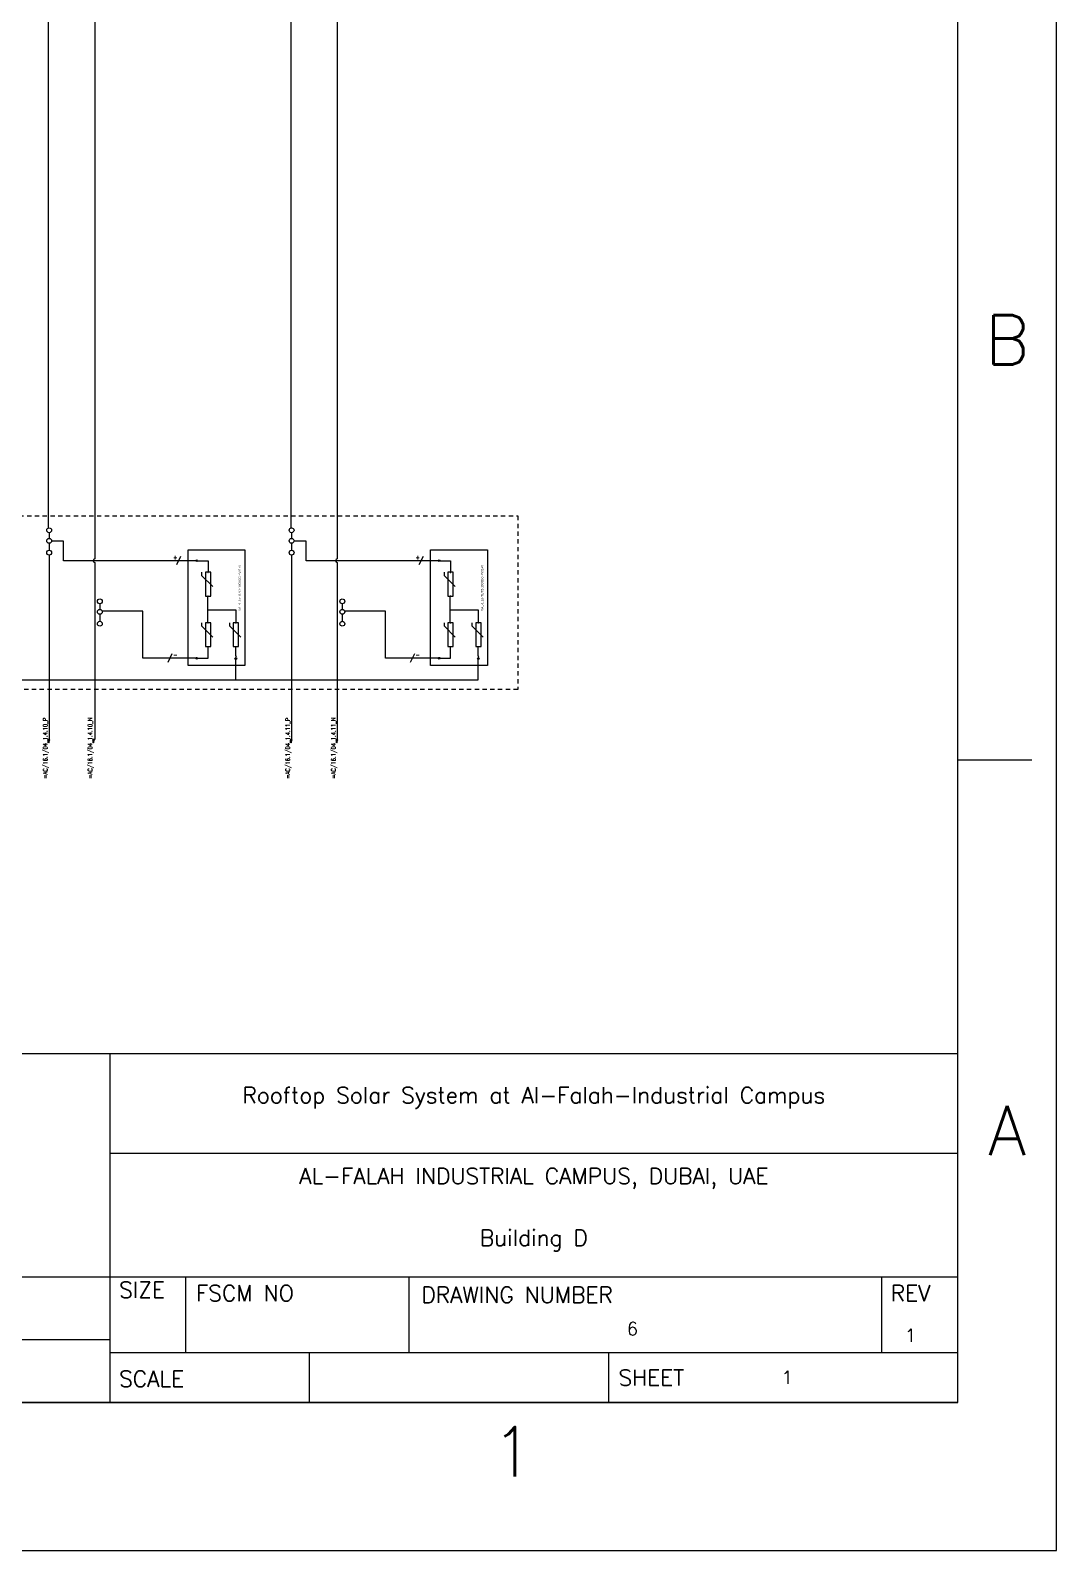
# Model space of a CAD drawing. Header units: inches. Extents: x 4 to 127, y -3 to 89.
# Drawn here: x 97.04 to 126.76, y -3 to 41.04 of the extents above; entities that cross this region are included whole.
import ezdxf
from ezdxf.enums import TextEntityAlignment as Align

# ---------------------------------------------------------------- set-up
doc = ezdxf.new("R2010")
doc.units = ezdxf.units.IN
doc.header["$MEASUREMENT"] = 0
doc.linetypes.add('HIDDEN2', pattern=[0.1875, 0.125, -0.0625])
for name, color, linetype in [('GRN_10AWG', 3, 'Continuous'), ('GRY_20AWG', 9, 'Continuous'), ('LOCBOX', 92, 'HIDDEN2'), ('MISC', 2, 'Continuous'), ('RED_10AWG', 1, 'Continuous'), ('RED_12AWG', 1, 'Continuous'), ('SYMS', 7, 'Continuous'), ('TAGS', 51, 'Continuous'), ('TB_LABELS', 1, 'Continuous'), ('Title Block', 7, 'Continuous'), ('Viewport', 7, 'Continuous'), ('WHT_12AWG', 7, 'Continuous'), ('WIREREF', 61, 'Continuous')]:
    doc.layers.add(name, color=color, linetype=linetype)
doc.styles.add('Roman', font='romans')
doc.styles.add('WD', font='romans.shx')
doc.styles.add('WD_IEC', font='isocp2.shx', dxfattribs={"width": 0.9, "height": 4})

# ---------------------------------------------------------------- blocks, each defined once
blk = doc.blocks.new('ANSI_border_C')
for p, q in [((20.5, 0.75), (20.5, 2.5)), ((14.25, 0.75), (20.5, 0.75))]:
    blk.add_line(p, q)
at = {"layer": 'Title Block'}
for p, q in [((21, 0), (21, 16)), ((20.5, 0.75), (20.5, 15.25)), ((20.5, 4), (20.875, 4)), ((0.5, 0.75), (20.5, 0.75)), ((0, 0), (21, 0))]:
    blk.add_line(p, q, dxfattribs=at)
at = {"layer": 'Title Block', "style": 'Roman'}
for s, p in [('B', (20.75, 6.125)), ('A', (20.75, 2.125)), ('1', (18.25, 0.5))]:
    blk.add_text(s, height=0.25, dxfattribs=at).set_placement(p, align=Align.MIDDLE_CENTER)
blk = doc.blocks.new('JIC_border_C')
at = {"xscale": 5.726708801404052, "yscale": 5.726708801404052, "zscale": 5.726708801404052}
blk.add_blockref('ANSI_border_C', (6.5, -3), dxfattribs=at)
blk = doc.blocks.new('JIC_tblock_desc_C')
for p, q in [((0, 0), (0, 1.75)), ((-6.25, 0), (0, 0))]:
    blk.add_line(p, q)
at = {"layer": 'Title Block'}
for p, q in [((-6.25, 1.75), (0, 1.75)), ((-4.25, 0), (-4.25, 1.75)), ((-4.25, 1.25), (0, 1.25)), ((-6.25, 0.63), (0, 0.63)), ((-3.87, 0.25), (-3.87, 0.63)), ((-2.75, 0.25), (-2.75, 0.63)), ((-0.38, 0.25), (-0.38, 0.63)), ((-6.25, 0.315), (-4.25, 0.315)), ((-4.25, 0.25), (0, 0.25)), ((-3.25, 0), (-3.25, 0.25)), ((-1.75, 0), (-1.75, 0.25))]:
    blk.add_line(p, q, dxfattribs=at)
at = {"color": 0, "style": 'Roman', "flags": 8}
for tag, p in [('FNAME', (-20.6363, 6.8195)), ('REVDATE', (-20.6363, 4.1057)), ('USER', (-20.6363, 1.4768))]:
    blk.add_attdef(tag, p, '', height=0.15, rotation=90, dxfattribs=at)
at = {"style": 'WD'}
for tag, p in [('PROJDESC', (-2.125, 1.5)), ('TITLE1', (-2.125, 1.095)), ('TITLE2', (-2.125, 0.785))]:
    blk.add_attdef(tag, text='', height=0.08, dxfattribs=at).set_placement(p, align=Align.CENTER)
for tag, p in [('SIZE', (-4.1624, 0.3198)), ('FSCM_NO', (-3.4004, 0.3365)), ('DWG_NO', (-1.6588, 0.3365)), ('REV', (-0.2648, 0.3031)), ('SHEET', (-0.8829, 0.0925)), ('SCALE', (-3.6344, 0.0688))]:
    blk.add_attdef(tag, p, '', height=0.065, dxfattribs=at)
at = {"style": 'WD', "flags": 1}
blk.add_attdef('WD_TB', (-5.5702, 0.1772), '', height=0.086, dxfattribs=at)
at = {"layer": 'TB_LABELS', "style": 'WD'}
for s, p in [('SIZE', (-4.2042, 0.6043)), ('FSCM NO', (-3.8191, 0.5875)), ('DRAWING NUMBER', (-2.6887, 0.5792)), ('REV', (-0.3358, 0.5875)), ('SCALE', (-4.2042, 0.1579)), ('SHEET', (-1.7006, 0.1636))]:
    blk.add_text(s, height=0.08, dxfattribs=at).set_placement(p, align=Align.TOP_LEFT)
blk = doc.blocks.new('HA1S4')
for points in [[(0, 0), (-0.031, 0), (0, -0.094), (0.031, 0), (0, 0)], [(0.016, -0.011), (-0.016, -0.011), (0, -0.058), (0.016, -0.011)]]:
    blk.add_lwpolyline(points)
at = {"style": 'WD', "flags": 1}
for tag, p in [('X2TERM01', (0, 0)), ('SIGCODE', (0.035, -0.083))]:
    blk.add_attdef(tag, p, '', height=0.01, dxfattribs=at)
at = {"style": 'WD', "width": 0.7}
for tag, p in [('XREF', (0.088, -0.062)), ('DESC1', (0.088, 0.113))]:
    blk.add_attdef(tag, p, '', height=0.125, dxfattribs=at)
at = {"style": 'WD', "width": 0.8, "flags": 8}
blk.add_attdef('WIRENO', text='', height=0.125, dxfattribs=at).set_placement((0, -0.259), align=Align.CENTER)
blk = doc.blocks.new('HT0_02')
blk.add_circle((0, 0), 0.0699)
at = {"style": 'WD', "flags": 1}
for tag, p in [('X4TERM01', (-0.07, 0)), ('X2TERM01', (0, 0.07)), ('X1TERM01', (0.07, 0)), ('X8TERM01', (0, -0.07))]:
    blk.add_attdef(tag, p, '', height=0.01, dxfattribs=at)
blk = doc.blocks.new('HGND4')
for p, q in [((0, 0), (10, 0)), ((10, -3.8), (10, 3.8)), ((11.2, -2.5), (11.2, 2.5)), ((12.5, -1.2), (12.5, 1.2))]:
    blk.add_line(p, q)
blk.add_circle((10, 0), 5)
at = {"style": 'WD_IEC'}
for tag, p in [('TAG1', (2.5, 4.6)), ('INST', (2.5, 11.6)), ('LOC', (2.5, 8.1))]:
    blk.add_attdef(tag, text='', height=2.5, dxfattribs=at).set_placement(p, align=Align.RIGHT)
at = {"style": 'WD_IEC', "flags": 1}
blk.add_attdef('X4TERM01', (0, 0), '', height=0.32, dxfattribs=at)
blk = doc.blocks.new('VT0_05')
blk.add_lwpolyline([(0.08, -0.06), (0, 0.08), (-0.08, -0.06)], close=True)
at = {"style": 'WD', "flags": 1}
for tag, p in [('X4TERM01', (-0.05, 0)), ('X2TERM01', (0, 0.08)), ('X1TERM01', (0.05, 0)), ('X8TERM01', (0, -0.06))]:
    blk.add_attdef(tag, p, '', height=0.01, dxfattribs=at)
blk = doc.blocks.new('Lightening Surge Arrestor')
at = {"color": 5}
for p, q in [((0.502, 2.919), (0.502, 2.827)), ((0.502, 2.827), (0.826, 2.503)), ((0.502, 1.459), (0.502, 1.367)), ((0.502, 1.367), (0.826, 1.043)), ((1.308, 1.459), (1.308, 1.367)), ((1.308, 1.367), (1.632, 1.043))]:
    blk.add_line(p, q, dxfattribs=at)
for points in [[(0.112, 3.569), (1.754, 3.569), (1.754, 0.222), (0.112, 0.222)], [(0.768, 2.919), (0.611, 2.919), (0.611, 2.225), (0.768, 2.225)], [(0.768, 1.459), (0.611, 1.459), (0.611, 0.765), (0.768, 0.765)], [(1.574, 1.459), (1.417, 1.459), (1.417, 0.765), (1.574, 0.765)]]:
    blk.add_lwpolyline(points, close=True, dxfattribs=at)
at = {"layer": 'GRY_20AWG'}
blk.add_line((1.492, 0.502), (1.492, 0.468), dxfattribs=at)
at = {"layer": 'RED_12AWG'}
for p, q in [((0.382, 3.255), (0.686, 3.255)), ((0.686, 3.255), (0.686, 2.926)), ((0.69, 2.919), (0.684, 2.919)), ((0.681, 1.459), (0.681, 2.226)), ((0.681, 1.835), (1.492, 1.835)), ((1.492, 1.835), (1.492, 1.466)), ((0.69, 1.459), (0.681, 1.459)), ((0.69, 0.435), (0.69, 0.766)), ((1.492, 0.502), (1.492, 0.757)), ((0.381, 0.435), (0.69, 0.435))]:
    blk.add_line(p, q, dxfattribs=at)
at = {"layer": 'SYMS'}
for name, p, xscale, yscale, zscale in [('HT0_02', (0.358, 3.255), 0.3314421991292846, 0.3314421991292846, 0.3314421991292846), ('VT0_05', (0.686, 2.918), 0.1052161047490845, 0.1052161047490845, 0.1052161047490845), ('VT0_05', (0.686, 1.458), 0.1052161047490845, 0.1052161047490845, 0.1052161047490845), ('HT0_02', (0.69, 1.459), 0.01504368401050088, 0.01504368401050088, 0.01504368401050088), ('VT0_05', (1.492, 1.458), 0.1052161047490845, 0.1052161047490845, 0.1052161047490845), ('HT0_02', (0.358, 0.429), 0.3314421991292846, 0.3314421991292846, 0.3314421991292846)]:
    blk.add_blockref(name, p, dxfattribs=dict(at, xscale=xscale, yscale=yscale, zscale=zscale))
at = {"layer": 'SYMS', "xscale": -0.1052161047490845, "yscale": 0.1052161047490845, "zscale": 0.1052161047490845, "rotation": 180}
for p in [(0.686, 2.226), (0.686, 0.766), (1.492, 0.766)]:
    blk.add_blockref('VT0_05', p, dxfattribs=at)
at = {"layer": 'SYMS'}
ref = blk.add_blockref('HGND4', (1.492, 0.468), dxfattribs=dict(at, xscale=0.005, yscale=0.005, zscale=0.005, rotation=270))
ref.add_attrib('TAG1', 'PE', dxfattribs={"layer": 'TAGS', "height": 0.0125, "rotation": 270, "style": 'WD_IEC'}).set_placement((1.515, 0.455), align=Align.RIGHT)
at = {"color": 5, "insert": (1.57, 1.801), "char_height": 0.065, "attachment_point": 1, "rotation": 90}
blk.add_mtext_dynamic_manual_height_columns('VAL-1.15-T1/T2-1000DC-PV/2+V', width=1.87491, gutter_width=0.325, heights=[0], dxfattribs=at)
for tag, p in [('+', (0.447, 3.312)), ('-', (0.457, 0.49))]:
    blk.add_attdef(tag, p, '', height=0.065)
at = {"color": 5}
blk.add_attdef('VAL-1.15-T1/T2-1000DC-PV/2+V', (1.651, 1.798), '', height=0.065, rotation=90, dxfattribs=at)
blk = doc.blocks.new('VT0_02')
blk.add_circle((0, 0), 0.0699)
at = {"style": 'WD', "flags": 1}
for tag, p in [('X4TERM01', (-0.07, 0)), ('X2TERM01', (0, 0.07)), ('X1TERM01', (0.07, 0)), ('X8TERM01', (0, -0.07))]:
    blk.add_attdef(tag, p, '', height=0.01, dxfattribs=at)
blk = doc.blocks.new('HW01')
for p, q in [((0.062, 0.125), (-0.062, -0.125)), ((0.031, 0), (-0.031, 0))]:
    blk.add_line(p, q)
at = {"style": 'WD', "width": 0.7, "flags": 1}
for tag, p in [('INST', (0, 0.357)), ('LOC', (0, 0.188)), ('DESC1', (0, -0.456)), ('XREF', (0, -0.3)), ('DESC2', (0, -0.613))]:
    blk.add_attdef(tag, text='', height=0.125, dxfattribs=at).set_placement(p, align=Align.CENTER)
at = {"style": 'WD', "width": 0.8}
blk.add_attdef('TAG1', text='', height=0.125, dxfattribs=at).set_placement((-0.031, 0.031), align=Align.RIGHT)
at = {"style": 'WD', "flags": 1}
for tag, p in [('X4TERM01', (-0.031, 0)), ('X1TERM01', (0.031, 0))]:
    blk.add_attdef(tag, p, '', height=0.0125, dxfattribs=at)
at = {"linetype": 'Continuous', "style": 'WD', "flags": 9}
blk.add_attdef('ASSYCODE', text='', height=0.01, dxfattribs=at).set_placement((0.029, 0.042), align=Align.CENTER)
at = {"style": 'WD'}
for tag, p in [('X2LINK', (0, 0.125)), ('X8LINK', (0, -0.125))]:
    blk.add_attdef(tag, p, '', height=0.01, dxfattribs=at)
at = {"style": 'WD', "flags": 9}
blk.add_attdef('FAMILY', text='', height=0.01, dxfattribs=at).set_placement((0.023, 0.118), align=Align.CENTER)
at = {"style": 'WD', "width": 0.8}
blk.add_attdef('RATING1', (0.094, 0.031), '', height=0.125, dxfattribs=at)
at = {"style": 'WD', "width": 0.8, "flags": 1}
blk.add_attdef('MFG', text='', height=0.0938, dxfattribs=at).set_placement((-0.125, -0.031), align=Align.TOP_RIGHT)
blk.add_attdef('CAT', text='', height=0.0938, dxfattribs=at).set_placement((0.031, -0.031), align=Align.TOP_LEFT)

msp = doc.modelspace()

# ---------------------------------------------------------------- linework, layer by layer
at = {"layer": 'GRN_10AWG'}
for p, q in [((102.989, 22.228), (102.989, 22.83)), ((110.012, 22.228), (110.012, 22.83)), ((76.483, 22.228), (110.012, 22.228))]:
    msp.add_line(p, q, dxfattribs=at)
at = {"layer": 'LOCBOX', "color": 1}
msp.add_lwpolyline([(82.093, 26.973), (111.157, 26.973), (111.157, 21.944), (82.093, 21.944)], close=True, dxfattribs=at)
at = {"layer": 'RED_10AWG'}
for p, q in [((98.905, 73.525), (98.905, 25.727)), ((105.928, 73.525), (105.928, 25.727)), ((97.558, 63.108), (97.558, 26.628)), ((104.581, 63.108), (104.581, 26.628)), ((97.581, 26.488), (97.581, 26.323)), ((104.604, 26.488), (104.604, 26.323)), ((97.581, 26.183), (97.581, 25.978)), ((98.002, 26.239), (97.651, 26.239)), ((98.002, 25.677), (98.002, 26.239)), ((104.604, 26.183), (104.604, 25.978)), ((105.025, 26.239), (104.674, 26.239)), ((105.025, 25.677), (105.025, 26.239)), ((97.581, 25.838), (97.581, 20.493)), ((101.297, 25.677), (98.002, 25.677)), ((98.905, 25.627), (98.905, 20.493)), ((101.856, 25.677), (101.36, 25.677)), ((104.604, 25.838), (104.604, 20.493)), ((108.32, 25.677), (105.025, 25.677)), ((105.928, 25.627), (105.928, 20.493)), ((108.879, 25.677), (108.382, 25.677)), ((99.05, 24.43), (99.05, 24.265)), ((106.073, 24.43), (106.073, 24.265)), ((99.05, 24.125), (99.05, 23.92)), ((100.299, 24.219), (99.12, 24.219)), ((100.299, 22.851), (100.299, 24.219)), ((106.073, 24.125), (106.073, 23.92)), ((107.322, 24.219), (106.143, 24.219)), ((107.322, 22.851), (107.322, 24.219)), ((101.046, 22.851), (100.299, 22.851)), ((101.856, 22.851), (101.109, 22.851)), ((108.069, 22.851), (107.322, 22.851)), ((108.879, 22.851), (108.132, 22.851))]:
    msp.add_line(p, q, dxfattribs=at)
at = {"layer": 'WHT_12AWG'}
for centre in [(98.905, 25.677), (105.928, 25.677)]:
    msp.add_arc(centre, 0.05, 90, 270, dxfattribs=at)

# ---------------------------------------------------------------- block references
ref = msp.add_blockref('JIC_tblock_desc_C', (123.898, 1.295), dxfattribs=dict(xscale=5.777177524552554, yscale=5.777177524552554, zscale=5.777177524552554))
ref.add_attrib('SHEET', '1', (118.797, 1.829), dxfattribs={"height": 0.376, "style": 'WD'})
ref.add_attrib('REV', '1', (122.368, 3.046), dxfattribs={"height": 0.376, "style": 'WD'})
ref.add_attrib('DWG_NO', '6', (114.315, 3.239), dxfattribs={"height": 0.376, "style": 'WD'})
ref.add_attrib('TITLE2', 'Building D', dxfattribs={"height": 0.4622, "style": 'WD'}).set_placement((111.621, 5.83), align=Align.CENTER)
ref.add_attrib('TITLE1', 'AL-FALAH INDUSTRIAL CAMPUS, DUBAI, UAE', dxfattribs={"height": 0.46217, "style": 'WD'}).set_placement((111.621, 7.621), align=Align.CENTER)
ref.add_attrib('PROJDESC', 'Rooftop Solar System at Al-Falah-Industrial Campus', dxfattribs={"height": 0.46217, "style": 'WD'}).set_placement((111.621, 9.961), align=Align.CENTER)
for p in [(101.497, 22.422), (108.52, 22.422)]:
    msp.add_blockref('Lightening Surge Arrestor', p)
at = {"layer": 'SYMS'}
for p in [(97.581, 26.558), (104.604, 26.558), (97.581, 26.253), (104.604, 26.253), (97.581, 25.908), (104.604, 25.908), (99.05, 24.5), (99.05, 24.195), (106.073, 24.5), (106.073, 24.195), (99.05, 23.85), (106.073, 23.85)]:
    msp.add_blockref('VT0_02', p, dxfattribs=at)
ref = msp.add_blockref('HW01', (101.328, 25.677), dxfattribs=at)
ref.add_attrib('TAG1', '+', dxfattribs={"layer": 'TAGS', "height": 0.125, "style": 'WD', "width": 0.8}).set_placement((101.297, 25.708), align=Align.RIGHT)
ref = msp.add_blockref('HW01', (108.351, 25.677), dxfattribs=at)
ref.add_attrib('TAG1', '+', dxfattribs={"layer": 'TAGS', "height": 0.125, "style": 'WD', "width": 0.8}).set_placement((108.32, 25.708), align=Align.RIGHT)
ref = msp.add_blockref('HW01', (101.077, 22.851), dxfattribs=at)
ref.add_attrib('RATING1', '-', (101.171, 22.882), dxfattribs={"layer": 'MISC', "height": 0.125, "style": 'WD', "width": 0.8})
ref = msp.add_blockref('HW01', (108.1, 22.851), dxfattribs=at)
ref.add_attrib('RATING1', '-', (108.194, 22.882), dxfattribs={"layer": 'MISC', "height": 0.125, "style": 'WD', "width": 0.8})
at = {"layer": 'SYMS', "color": 1}
ref = msp.add_blockref('HA1S4', (97.569, 20.493), dxfattribs=at)
ref.add_attrib('WIRENO', '=AC/16.1/04_1.4.10_P', dxfattribs={"layer": 'WIREREF', "color": 1, "height": 0.125, "rotation": 90, "style": 'WD', "width": 0.8, "flags": 8}).set_placement((97.569, 19.355), align=Align.BOTTOM_LEFT)
ref = msp.add_blockref('HA1S4', (98.869, 20.493), dxfattribs=at)
ref.add_attrib('WIRENO', '=AC/16.1/04_1.4.10_N', dxfattribs={"layer": 'WIREREF', "color": 1, "height": 0.125, "rotation": 90, "style": 'WD', "width": 0.8, "flags": 8}).set_placement((98.869, 19.355), align=Align.BOTTOM_LEFT)
ref = msp.add_blockref('HA1S4', (104.593, 20.493), dxfattribs=at)
ref.add_attrib('WIRENO', '=AC/16.1/04_1.4.11_P', dxfattribs={"layer": 'WIREREF', "color": 1, "height": 0.125, "rotation": 90, "style": 'WD', "width": 0.8, "flags": 8}).set_placement((104.593, 19.355), align=Align.BOTTOM_LEFT)
ref = msp.add_blockref('HA1S4', (105.917, 20.493), dxfattribs=at)
ref.add_attrib('WIRENO', '=AC/16.1/04_1.4.11_N', dxfattribs={"layer": 'WIREREF', "color": 1, "height": 0.125, "rotation": 90, "style": 'WD', "width": 0.8, "flags": 8}).set_placement((105.917, 19.355), align=Align.BOTTOM_LEFT)
at = {"layer": 'Viewport'}
msp.add_blockref('JIC_border_C', (0, 0), dxfattribs=at)

doc.saveas('drawing.dxf')
